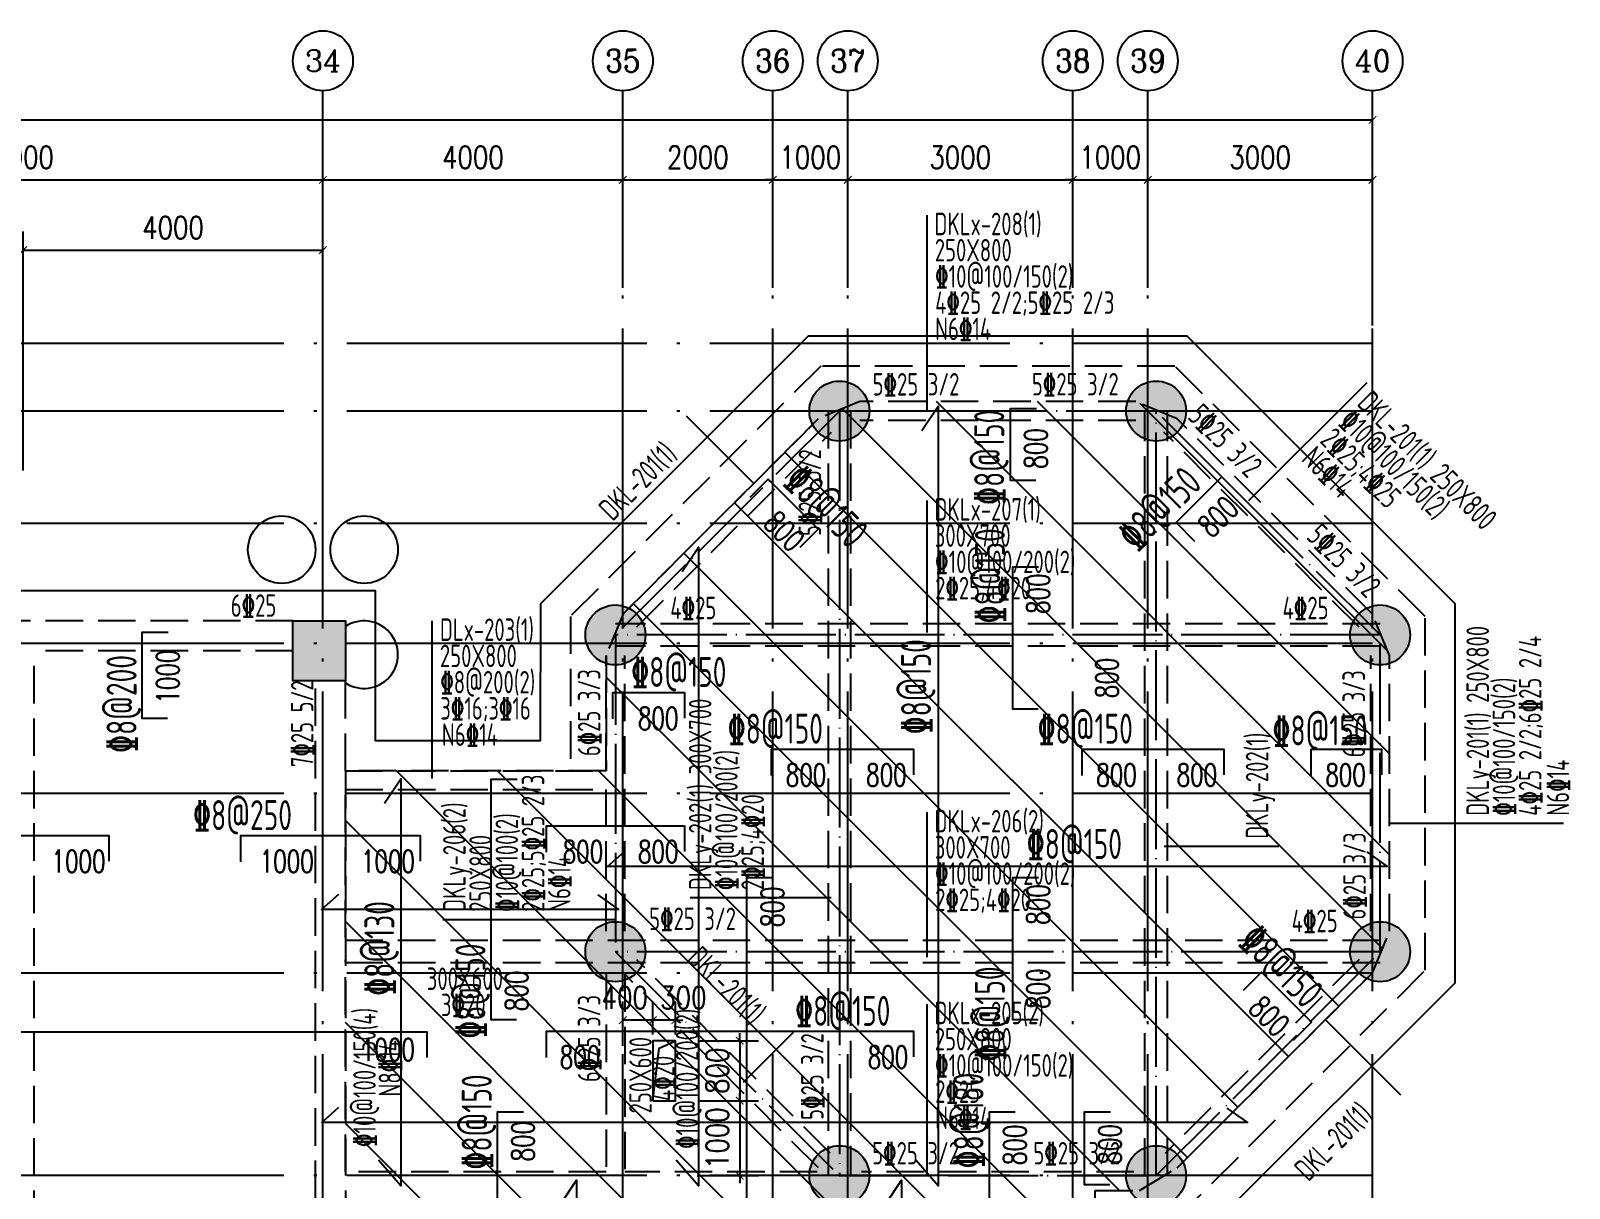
# Model space of a CAD drawing. Header units: millimetres. Extents: x 2998490 to 15040601, y 444546 to 7822218.
# Drawn here: x 14916075 to 14936595, y 7678258 to 7693699 of the extents above; entities that cross this region are included whole.
import ezdxf
from ezdxf.enums import TextEntityAlignment as Align

# ---------------------------------------------------------------- set-up
doc = ezdxf.new("R2010")
doc.units = ezdxf.units.MM
doc.header["$LTSCALE"] = 2000
doc.linetypes.add('DASH', pattern=[0.35, 0.25, -0.1])
doc.linetypes.add('DOTE', pattern=[2.42, 2, -0.2, 0.02, -0.2])
for name, color, linetype in [('3-AXIS', 3, 'Continuous'), ('3-AXIS_TEXT', 7, 'Continuous'), ('3-ban', 84, 'Continuous'), ('3-ban-hatch', 9, 'Continuous'), ('3-ban-rein', 1, 'Continuous'), ('3-ban-TEXT', 7, 'Continuous'), ('3-column-DOWN', 232, 'Continuous'), ('3-COLUMN-UP', 2, 'Continuous'), ('3-dcl', 3, 'Continuous'), ('3-HATCH', 8, 'Continuous'), ('3-liang-rein-X', 54, 'Continuous'), ('3-liang-rein-Y', 130, 'Continuous'), ('3-liang-R截面-X', 50, 'Continuous'), ('3-liang-R截面-Y', 70, 'Continuous'), ('3-liang-s-1', 44, 'Continuous'), ('3-liang-xu', 120, 'DASH'), ('3-装饰线脚', 7, 'Continuous'), ('AXIS', 3, 'Continuous'), ('AXIS_TEXT', 7, 'Continuous'), ('DOTE', 9, 'DOTE')]:
    doc.layers.add(name, color=color, linetype=linetype)
doc.layers.add('3-零部件', color=73, linetype='Continuous', lineweight=5)
doc.styles.add('_TCH_AXIS', font='COMPLEX', dxfattribs={"bigfont": 'GBCBIG'})
doc.styles.add('COMPLEX', font='COMPLEX')
doc.styles.add('DIM_FONT', font='SIMPLEX', dxfattribs={"width": 0.8, "bigfont": 'HZTXT'})
doc.styles.add('TJ1', font='tj-romans1.shx', dxfattribs={"width": 0.8, "bigfont": 'tj-hztxt1.shx'})
doc.styles.add('TSSD_Rein', font='Tssdeng.shx', dxfattribs={"width": 0.7, "bigfont": 'hztxt.shx'})
doc.dimstyles.new('DIMN100', dxfattribs={"dimtxt": 300, "dimasz": 100, "dimexe": 250, "dimexo": 300, "dimgap": 150, "dimtad": 1, "dimdec": 0, "dimzin": 0, "dimdsep": 46, "dimtxsty": 'DIM_FONT', "dimblk": 'ARCHTICK', "dimcen": 0.09, "dimclrt": 7, "dimazin": 2, "dimtfac": 1, "dimtdec": 0, "dimtix": 1, "dimtmove": 2, "dimatfit": 3, "dimldrblk": 'ARCHTICK', "dimfxl": 0, "dimtolj": 1, "dimtzin": 0, "dimarcsym": 0})

# ---------------------------------------------------------------- blocks, each defined once
blk = doc.blocks.new('_ArchTick')
at = {"color": 0, "linetype": 'ByBlock', "const_width": 0.15}
blk.add_lwpolyline([(-0.5, -0.5), (0.5, 0.5)], dxfattribs=at)
blk = doc.blocks.new('*D602')
at = {"layer": 'AXIS', "color": 0, "lineweight": -2}
for p, q in [((14911972, 7690569), (14911972, 7691960)), ((14919972, 7690569), (14919972, 7691960)), ((14911972, 7691710), (14919972, 7691710))]:
    blk.add_line(p, q, dxfattribs=at)
at = {"layer": 'Defpoints', "color": 0}
for p in [(14919972, 7691710), (14911972, 7690269), (14919972, 7690269)]:
    blk.add_point(p, dxfattribs=at)
at = {"layer": 'AXIS', "color": 0, "lineweight": -2, "xscale": 100, "yscale": 100, "zscale": 100, "rotation": 180}
blk.add_blockref('_ArchTick', (14911972, 7691710), dxfattribs=at)
at = {"layer": 'AXIS', "color": 0, "lineweight": -2, "xscale": 100, "yscale": 100, "zscale": 100}
blk.add_blockref('_ArchTick', (14919972, 7691710), dxfattribs=at)
at = {"layer": 'AXIS', "color": 7, "insert": (14915972, 7692010), "char_height": 300, "attachment_point": 5, "style": 'DIM_FONT'}
blk.add_mtext('\\A1;8000', dxfattribs=at)
blk = doc.blocks.new('*D603')
at = {"layer": 'AXIS', "color": 0, "lineweight": -2}
for p, q in [((14919972, 7690569), (14919972, 7691960)), ((14923972, 7690569), (14923972, 7691960)), ((14919972, 7691710), (14923972, 7691710))]:
    blk.add_line(p, q, dxfattribs=at)
at = {"layer": 'Defpoints', "color": 0}
for p in [(14923972, 7691710), (14919972, 7690269), (14923972, 7690269)]:
    blk.add_point(p, dxfattribs=at)
at = {"layer": 'AXIS', "color": 0, "lineweight": -2, "xscale": 100, "yscale": 100, "zscale": 100, "rotation": 180}
blk.add_blockref('_ArchTick', (14919972, 7691710), dxfattribs=at)
at = {"layer": 'AXIS', "color": 0, "lineweight": -2, "xscale": 100, "yscale": 100, "zscale": 100}
blk.add_blockref('_ArchTick', (14923972, 7691710), dxfattribs=at)
at = {"layer": 'AXIS', "color": 7, "insert": (14921972, 7692010), "char_height": 300, "attachment_point": 5, "style": 'DIM_FONT'}
blk.add_mtext('\\A1;4000', dxfattribs=at)
blk = doc.blocks.new('*D604')
at = {"layer": 'AXIS', "color": 0, "lineweight": -2}
for p, q in [((14923972, 7690569), (14923972, 7691960)), ((14925972, 7690569), (14925972, 7691960)), ((14923972, 7691710), (14925972, 7691710))]:
    blk.add_line(p, q, dxfattribs=at)
at = {"layer": 'Defpoints', "color": 0}
for p in [(14925972, 7691710), (14923972, 7690269), (14925972, 7690269)]:
    blk.add_point(p, dxfattribs=at)
at = {"layer": 'AXIS', "color": 0, "lineweight": -2, "xscale": 100, "yscale": 100, "zscale": 100, "rotation": 180}
blk.add_blockref('_ArchTick', (14923972, 7691710), dxfattribs=at)
at = {"layer": 'AXIS', "color": 0, "lineweight": -2, "xscale": 100, "yscale": 100, "zscale": 100}
blk.add_blockref('_ArchTick', (14925972, 7691710), dxfattribs=at)
at = {"layer": 'AXIS', "color": 7, "insert": (14924972, 7692010), "char_height": 300, "attachment_point": 5, "style": 'DIM_FONT'}
blk.add_mtext('\\A1;2000', dxfattribs=at)
blk = doc.blocks.new('*D605')
at = {"layer": 'AXIS', "color": 0, "lineweight": -2}
for p, q in [((14925972, 7690569), (14925972, 7691960)), ((14926972, 7690569), (14926972, 7691960)), ((14925972, 7691710), (14925872, 7691710)), ((14925972, 7691710), (14926972, 7691710)), ((14926972, 7691710), (14927072, 7691710))]:
    blk.add_line(p, q, dxfattribs=at)
at = {"layer": 'Defpoints', "color": 0}
for p in [(14926972, 7691710), (14925972, 7690269), (14926972, 7690269)]:
    blk.add_point(p, dxfattribs=at)
at = {"layer": 'AXIS', "color": 0, "lineweight": -2, "xscale": 100, "yscale": 100, "zscale": 100}
blk.add_blockref('_ArchTick', (14925972, 7691710), dxfattribs=at)
at = {"layer": 'AXIS', "color": 0, "lineweight": -2, "xscale": 100, "yscale": 100, "zscale": 100, "rotation": 180}
blk.add_blockref('_ArchTick', (14926972, 7691710), dxfattribs=at)
at = {"layer": 'AXIS', "color": 7, "insert": (14926472, 7692010), "char_height": 300, "attachment_point": 5, "style": 'DIM_FONT'}
blk.add_mtext('\\A1;1000', dxfattribs=at)
blk = doc.blocks.new('*D606')
at = {"layer": 'AXIS', "color": 0, "lineweight": -2}
for p, q in [((14926972, 7690569), (14926972, 7691960)), ((14929972, 7690569), (14929972, 7691960)), ((14926972, 7691710), (14929972, 7691710))]:
    blk.add_line(p, q, dxfattribs=at)
at = {"layer": 'Defpoints', "color": 0}
for p in [(14929972, 7691710), (14926972, 7690269), (14929972, 7690269)]:
    blk.add_point(p, dxfattribs=at)
at = {"layer": 'AXIS', "color": 0, "lineweight": -2, "xscale": 100, "yscale": 100, "zscale": 100, "rotation": 180}
blk.add_blockref('_ArchTick', (14926972, 7691710), dxfattribs=at)
at = {"layer": 'AXIS', "color": 0, "lineweight": -2, "xscale": 100, "yscale": 100, "zscale": 100}
blk.add_blockref('_ArchTick', (14929972, 7691710), dxfattribs=at)
at = {"layer": 'AXIS', "color": 7, "insert": (14928472, 7692010), "char_height": 300, "attachment_point": 5, "style": 'DIM_FONT'}
blk.add_mtext('\\A1;3000', dxfattribs=at)
blk = doc.blocks.new('*D607')
at = {"layer": 'AXIS', "color": 0, "lineweight": -2}
for p, q in [((14929972, 7690569), (14929972, 7691960)), ((14930973, 7690569), (14930973, 7691960)), ((14929972, 7691710), (14929872, 7691710)), ((14929972, 7691710), (14930973, 7691710)), ((14930973, 7691710), (14931073, 7691710))]:
    blk.add_line(p, q, dxfattribs=at)
at = {"layer": 'Defpoints', "color": 0}
for p in [(14930973, 7691710), (14929972, 7690269), (14930973, 7690269)]:
    blk.add_point(p, dxfattribs=at)
at = {"layer": 'AXIS', "color": 0, "lineweight": -2, "xscale": 100, "yscale": 100, "zscale": 100}
blk.add_blockref('_ArchTick', (14929972, 7691710), dxfattribs=at)
at = {"layer": 'AXIS', "color": 0, "lineweight": -2, "xscale": 100, "yscale": 100, "zscale": 100, "rotation": 180}
blk.add_blockref('_ArchTick', (14930973, 7691710), dxfattribs=at)
at = {"layer": 'AXIS', "color": 7, "insert": (14930472, 7692010), "char_height": 300, "attachment_point": 5, "style": 'DIM_FONT'}
blk.add_mtext('\\A1;1000', dxfattribs=at)
blk = doc.blocks.new('*D608')
at = {"layer": 'AXIS', "color": 0, "lineweight": -2}
for p, q in [((14930973, 7690569), (14930973, 7691960)), ((14933972, 7690569), (14933972, 7691960)), ((14930973, 7691710), (14933972, 7691710))]:
    blk.add_line(p, q, dxfattribs=at)
at = {"layer": 'Defpoints', "color": 0}
for p in [(14933972, 7691710), (14930973, 7690269), (14933972, 7690269)]:
    blk.add_point(p, dxfattribs=at)
at = {"layer": 'AXIS', "color": 0, "lineweight": -2, "xscale": 100, "yscale": 100, "zscale": 100, "rotation": 180}
blk.add_blockref('_ArchTick', (14930973, 7691710), dxfattribs=at)
at = {"layer": 'AXIS', "color": 0, "lineweight": -2, "xscale": 100, "yscale": 100, "zscale": 100}
blk.add_blockref('_ArchTick', (14933972, 7691710), dxfattribs=at)
at = {"layer": 'AXIS', "color": 7, "insert": (14932472, 7692010), "char_height": 300, "attachment_point": 5, "style": 'DIM_FONT'}
blk.add_mtext('\\A1;3000', dxfattribs=at)
blk = doc.blocks.new('*D609')
at = {"layer": 'AXIS', "color": 0, "lineweight": -2}
for p, q in [((14857722, 7689769), (14857722, 7692760)), ((14933972, 7689769), (14933972, 7692760)), ((14857722, 7692510), (14933972, 7692510))]:
    blk.add_line(p, q, dxfattribs=at)
at = {"layer": 'Defpoints', "color": 0}
for p in [(14933972, 7692510), (14857722, 7689469), (14933972, 7689469)]:
    blk.add_point(p, dxfattribs=at)
at = {"layer": 'AXIS', "color": 0, "lineweight": -2, "xscale": 100, "yscale": 100, "zscale": 100, "rotation": 180}
blk.add_blockref('_ArchTick', (14857722, 7692510), dxfattribs=at)
at = {"layer": 'AXIS', "color": 0, "lineweight": -2, "xscale": 100, "yscale": 100, "zscale": 100}
blk.add_blockref('_ArchTick', (14933972, 7692510), dxfattribs=at)
at = {"layer": 'AXIS', "color": 7, "insert": (14895847, 7692810), "char_height": 300, "attachment_point": 5, "style": 'DIM_FONT'}
blk.add_mtext('\\A1;76250', dxfattribs=at)
blk = doc.blocks.new('_AXISO')
blk.add_circle((0, 0), 0.5)
at = {"layer": '3-AXIS_TEXT', "style": 'COMPLEX', "width": 1.041667}
blk.add_attdef('A', text='', height=0.56, dxfattribs=at).set_placement((-0.25, -0.28), (0.25, -0.28), align=Align.FIT)
blk = doc.blocks.new('*D1037')
at = {"layer": '3-ban', "color": 0, "lineweight": -2}
for p, q in [((14924372, 7680310), (14924372, 7680750)), ((14924672, 7680310), (14924672, 7680750)), ((14924372, 7680500), (14924272, 7680500)), ((14924672, 7680500), (14924372, 7680500)), ((14924672, 7680500), (14924772, 7680500))]:
    blk.add_line(p, q, dxfattribs=at)
at = {"layer": 'Defpoints', "color": 0}
for p in [(14924372, 7680500), (14924372, 7680010), (14924672, 7680010)]:
    blk.add_point(p, dxfattribs=at)
at = {"layer": '3-ban', "color": 0, "lineweight": -2, "xscale": 100, "yscale": 100, "zscale": 100}
blk.add_blockref('_ArchTick', (14924372, 7680500), dxfattribs=at)
at = {"layer": '3-ban', "color": 0, "lineweight": -2, "xscale": 100, "yscale": 100, "zscale": 100, "rotation": 180}
blk.add_blockref('_ArchTick', (14924672, 7680500), dxfattribs=at)
at = {"layer": '3-ban', "color": 7, "insert": (14924779, 7680800), "char_height": 300, "attachment_point": 5, "style": 'DIM_FONT'}
blk.add_mtext('\\A1;300', dxfattribs=at)
blk = doc.blocks.new('*D1038')
at = {"layer": '3-ban', "color": 0, "lineweight": -2}
for p, q in [((14923972, 7680159), (14923972, 7680750)), ((14924372, 7680310), (14924372, 7680750)), ((14924372, 7680500), (14923972, 7680500))]:
    blk.add_line(p, q, dxfattribs=at)
at = {"layer": 'Defpoints', "color": 0}
for p in [(14923972, 7680500), (14924372, 7680010), (14923972, 7679859)]:
    blk.add_point(p, dxfattribs=at)
at = {"layer": '3-ban', "color": 0, "lineweight": -2, "xscale": 100, "yscale": 100, "zscale": 100, "rotation": 180}
blk.add_blockref('_ArchTick', (14923972, 7680500), dxfattribs=at)
at = {"layer": '3-ban', "color": 0, "lineweight": -2, "xscale": 100, "yscale": 100, "zscale": 100}
blk.add_blockref('_ArchTick', (14924372, 7680500), dxfattribs=at)
at = {"layer": '3-ban', "color": 7, "insert": (14923997, 7680800), "char_height": 300, "attachment_point": 5, "style": 'DIM_FONT'}
blk.add_mtext('\\A1;400', dxfattribs=at)
blk = doc.blocks.new('*D1039')
at = {"layer": '3-ban', "color": 0, "lineweight": -2}
for p, q in [((14924972, 7680226), (14925781, 7680226)), ((14925531, 7680226), (14925531, 7680326)), ((14925531, 7680226), (14925531, 7679426)), ((14924972, 7679426), (14925781, 7679426)), ((14925531, 7679426), (14925531, 7679326))]:
    blk.add_line(p, q, dxfattribs=at)
at = {"layer": 'Defpoints', "color": 0}
for p in [(14924672, 7680226), (14924672, 7679426), (14925531, 7679426)]:
    blk.add_point(p, dxfattribs=at)
at = {"layer": '3-ban', "color": 0, "lineweight": -2, "xscale": 100, "yscale": 100, "zscale": 100}
for p, rotation in [((14925531, 7680226), 270), ((14925531, 7679426), 90)]:
    blk.add_blockref('_ArchTick', p, dxfattribs=dict(at, rotation=rotation))
at = {"layer": '3-ban', "color": 7, "insert": (14925231, 7679826), "char_height": 300, "attachment_point": 5, "rotation": 90, "style": 'DIM_FONT'}
blk.add_mtext('\\A1;800', dxfattribs=at)
blk = doc.blocks.new('*D1040')
at = {"layer": '3-ban', "color": 0, "lineweight": -2}
for p, q in [((14925531, 7679426), (14925531, 7679526)), ((14924972, 7679426), (14925781, 7679426)), ((14925531, 7679426), (14925531, 7678426)), ((14924962, 7678426), (14925781, 7678426)), ((14925531, 7678426), (14925531, 7678326))]:
    blk.add_line(p, q, dxfattribs=at)
at = {"layer": 'Defpoints', "color": 0}
for p in [(14924672, 7679426), (14924662, 7678426), (14925531, 7678426)]:
    blk.add_point(p, dxfattribs=at)
at = {"layer": '3-ban', "color": 0, "lineweight": -2, "xscale": 100, "yscale": 100, "zscale": 100}
for p, rotation in [((14925531, 7679426), 270), ((14925531, 7678426), 90)]:
    blk.add_blockref('_ArchTick', p, dxfattribs=dict(at, rotation=rotation))
at = {"layer": '3-ban', "color": 7, "insert": (14925231, 7678926), "char_height": 300, "attachment_point": 5, "rotation": 90, "style": 'DIM_FONT'}
blk.add_mtext('\\A1;1000', dxfattribs=at)
blk = doc.blocks.new('*D1088')
at = {"layer": '3-liang-rein-X', "color": 0, "lineweight": -2}
for p, q in [((14929972, 7677797), (14929972, 7676703)), ((14930973, 7677797), (14930973, 7676703)), ((14930973, 7677203), (14929972, 7677203))]:
    blk.add_line(p, q, dxfattribs=at)
at = {"layer": 'Defpoints', "color": 0}
for p in [(14929972, 7678397), (14930973, 7678397), (14929972, 7677203)]:
    blk.add_point(p, dxfattribs=at)
at = {"layer": '3-liang-rein-X', "color": 0, "lineweight": -2, "xscale": 200, "yscale": 200, "zscale": 200, "rotation": 180}
blk.add_blockref('_ArchTick', (14929972, 7677203), dxfattribs=at)
at = {"layer": '3-liang-rein-X', "color": 0, "lineweight": -2, "xscale": 200, "yscale": 200, "zscale": 200}
blk.add_blockref('_ArchTick', (14930973, 7677203), dxfattribs=at)
blk = doc.blocks.new('*D1509')
at = {"layer": '3-零部件', "color": 0, "lineweight": -2}
for p, q in [((14915972, 7687831), (14915972, 7691022)), ((14919972, 7689302), (14919972, 7691022)), ((14915972, 7690772), (14919972, 7690772))]:
    blk.add_line(p, q, dxfattribs=at)
at = {"layer": 'Defpoints', "color": 0}
for p in [(14919972, 7690772), (14919972, 7689002), (14915972, 7687531)]:
    blk.add_point(p, dxfattribs=at)
at = {"layer": '3-零部件', "color": 0, "lineweight": -2, "xscale": 100, "yscale": 100, "zscale": 100, "rotation": 180}
blk.add_blockref('_ArchTick', (14915972, 7690772), dxfattribs=at)
at = {"layer": '3-零部件', "color": 0, "lineweight": -2, "xscale": 100, "yscale": 100, "zscale": 100}
blk.add_blockref('_ArchTick', (14919972, 7690772), dxfattribs=at)
at = {"layer": '3-零部件', "color": 7, "insert": (14917972, 7691072), "char_height": 300, "attachment_point": 5, "style": 'DIM_FONT'}
blk.add_mtext('\\A1;4000', dxfattribs=at)

msp = doc.modelspace()

# ---------------------------------------------------------------- hatches: boundary and pattern name
at = {"layer": '3-ban-hatch'}
h = msp.add_hatch(dxfattribs=at)
h.set_pattern_fill('ANSI31', color=8, scale=300, style=0)
h.set_pattern_definition([(135, (29313031.1, 0.0005), (673.51921, 673.51921), [])])
h.paths.add_polyline_path([(14930272.2, 7671826), (14930272.2, 7678226), (14930861.1, 7678226), (14931365.9, 7678530.6), (14933969.3, 7681133.3), (14934198.4, 7681687.4), (14934198.4, 7685366.3), (14933968.1, 7685919.9), (14931366.1, 7688522), (14930812, 7688751), (14927132.6, 7688751), (14926578.6, 7688521.8), (14923976.9, 7685920.1), (14923747.2, 7685366.3), (14923747.2, 7683826), (14920272.2, 7683826), (14920272.2, 7678226), (14920272.2, 7675526), (14920272.2, 7675226), (14857422.2, 7675226), (14857422.2, 7671826)])
at = {"layer": '3-HATCH'}
h = msp.add_hatch(color=256, dxfattribs=at)
edge = h.paths.add_edge_path()
edge.add_arc((14926859.5, 7688626), 400, 0, 360)
h = msp.add_hatch(color=256, dxfattribs=at)
edge = h.paths.add_edge_path()
edge.add_arc((14931084.5, 7688626), 400, 0, 360)
h = msp.add_hatch(color=256, dxfattribs=at)
edge = h.paths.add_edge_path()
edge.add_arc((14923872, 7685638.5), 400, 0, 360)
h = msp.add_hatch(color=256, dxfattribs=at)
edge = h.paths.add_edge_path()
edge.add_arc((14934072, 7685638.5), 400, 0, 360)
msp.add_hatch(color=256, dxfattribs=at).paths.add_polyline_path([(14920272.2, 7685026), (14919572.2, 7685026), (14919572.2, 7685826), (14920272.2, 7685826)])
h = msp.add_hatch(color=256, dxfattribs=at)
edge = h.paths.add_edge_path()
edge.add_arc((14923872, 7681413.5), 400, 0, 360)
h = msp.add_hatch(color=256, dxfattribs=at)
edge = h.paths.add_edge_path()
edge.add_arc((14934072, 7681413.5), 400, 0, 360)
h = msp.add_hatch(color=256, dxfattribs=at)
edge = h.paths.add_edge_path()
edge.add_arc((14926859.5, 7678426), 400, 0, 360)
h = msp.add_hatch(color=256, dxfattribs=at)
edge = h.paths.add_edge_path()
edge.add_arc((14931084.5, 7678426), 400, 0, 360)

# ---------------------------------------------------------------- linework, layer by layer
at = {"layer": '3-AXIS', "color": 15, "linetype": 'DOTE'}
for p, q in [((14919972.2, 7661526), (14919972.2, 7690180.9)), ((14923972.2, 7661526), (14923972.2, 7690180.9)), ((14925972.2, 7661526), (14925972.2, 7690180.9)), ((14926971.8, 7661526), (14926971.8, 7690181)), ((14929972.2, 7661526), (14929972.2, 7690180.9)), ((14930972.7, 7661526), (14930972.7, 7690181)), ((14933972.2, 7661526), (14933972.2, 7690180.9)), ((14933972.2, 7689526), (14854749, 7689526)), ((14933972.2, 7688626), (14854749, 7688626)), ((14933972.2, 7687126), (14854749, 7687126)), ((14933972.2, 7685526), (14854749, 7685526)), ((14933972.2, 7683526), (14854749, 7683526)), ((14933972.2, 7681126), (14854749, 7681126)), ((14933972.2, 7678426), (14854749, 7678426))]:
    msp.add_line(p, q, dxfattribs=at)
at = {"layer": '3-ban-rein'}
for points in [[(14927958.8, 7688364.7), (14928176.8, 7688690.2), (14928176.8, 7678290.3), (14927879.3, 7678632.4)], [(14929479.3, 7687701), (14929141.3, 7687701), (14929141.3, 7688658.7), (14929487.3, 7688658.7)], [(14932198.9, 7687507.8), (14931959.9, 7687746.8), (14931349.9, 7687136.8), (14931594.6, 7686892.1)], [(14926338.8, 7686811.2), (14926577.8, 7687050.2), (14925910.4, 7687717.6), (14925665.8, 7687472.9)], [(14924761.7, 7686483.9), (14924979.7, 7686809.5), (14924979.7, 7678290.3), (14924682.1, 7678632.4)], [(14929509.4, 7684649.1), (14929171.4, 7684649.1), (14929171.4, 7686549.1), (14929517.4, 7686549.1)], [(14917900.7, 7684526), (14917562.8, 7684526), (14917562.8, 7685676), (14917908.8, 7685676)], [(14924797.3, 7684527.1), (14924797.3, 7684865), (14923834.3, 7684865), (14923834.3, 7684519)], [(14927852, 7683773.7), (14927852, 7684111.6), (14925952, 7684111.6), (14925952, 7683765.6)], [(14931992.6, 7683773.7), (14931992.6, 7684111.6), (14930092.6, 7684111.6), (14930092.6, 7683765.6)], [(14934096, 7683773.7), (14934096, 7684111.6), (14933147.3, 7684111.6), (14933147.3, 7683765.6)], [(14920794.1, 7683392.9), (14921012.1, 7683718.5), (14921012.1, 7678290.3), (14920714.6, 7678632.4)], [(14922554.3, 7680503), (14922216.4, 7680503), (14922216.4, 7683713.7), (14922562.4, 7683713.7)], [(14924797.3, 7682750.2), (14924797.3, 7683088.1), (14922947.2, 7683088.1), (14922947.2, 7682742.1)], [(14917122.3, 7682620.3), (14917122.3, 7682958.3), (14914822.3, 7682958.3), (14914822.3, 7682612.2)], [(14921272.3, 7682620.3), (14921272.3, 7682958.3), (14918872.3, 7682958.3), (14918872.3, 7682612.2)], [(14933892.9, 7682744.5), (14934166.5, 7682551.1), (14923768.2, 7682551.1), (14923997.6, 7682754.2)], [(14925965.6, 7677426), (14925627.7, 7677426), (14925627.7, 7682403), (14925973.7, 7682403)], [(14929509.4, 7680503), (14929171.4, 7680503), (14929171.4, 7682403), (14929517.4, 7682403)], [(14923639.7, 7682170.4), (14923913.3, 7681977), (14919952.7, 7681977), (14920182, 7682180.1)], [(14932917.7, 7680232.4), (14933156.6, 7680471.4), (14932489.3, 7681138.7), (14932244.6, 7680894.1)], [(14921361.6, 7680002), (14921361.6, 7680339.9), (14857525, 7680339.9), (14857525, 7679993.9)], [(14927852, 7680009.6), (14927852, 7680347.5), (14922947.3, 7680347.5), (14922947.3, 7680001.5)], [(14932029.4, 7679328.4), (14932303, 7679134.9), (14919956.5, 7679134.9), (14920185.8, 7679338)], [(14922637.8, 7677426), (14922299.8, 7677426), (14922299.8, 7679276), (14922645.8, 7679276)], [(14929198.3, 7677426), (14928860.4, 7677426), (14928860.4, 7679276), (14929206.4, 7679276)], [(14930466.4, 7678302.9), (14930128.5, 7678302.9), (14930128.5, 7679276), (14930474.5, 7679276)], [(14923134.2, 7678038.5), (14923352.2, 7678364.1), (14923352.2, 7671560.1), (14923054.7, 7671902.3)], [(14927471.8, 7678038.5), (14927689.8, 7678364.1), (14927689.8, 7671560.1), (14927392.3, 7671902.3)]]:
    msp.add_lwpolyline(points, dxfattribs=at)
at = {"layer": '3-column-DOWN'}
msp.add_lwpolyline([(14920272.2, 7685026), (14919572.2, 7685026), (14919572.2, 7685826), (14920272.2, 7685826)], close=True, dxfattribs=at)
at = {"layer": '3-COLUMN-UP'}
msp.add_lwpolyline([(14920272.2, 7685026), (14919572.2, 7685026), (14919572.2, 7685826), (14920272.2, 7685826)], close=True, dxfattribs=at)
for centre in [(14926859.5, 7688626), (14931084.5, 7688626), (14923872, 7685638.5), (14934072, 7685638.5), (14923872, 7681413.5), (14934072, 7681413.5), (14926859.5, 7678426), (14931084.5, 7678426)]:
    msp.add_circle(centre, 400, dxfattribs=at)
at = {"layer": '3-dcl', "linetype": 'DASH'}
msp.add_lwpolyline([(14930272.2, 7671826), (14930272.2, 7678226), (14930861.1, 7678226), (14931365.9, 7678530.6), (14933969.3, 7681133.3), (14934198.4, 7681687.4), (14934198.4, 7685366.3), (14933968.1, 7685919.9), (14931366.1, 7688522), (14930812, 7688751), (14927132.6, 7688751), (14926578.6, 7688521.8), (14923976.9, 7685920.1), (14923747.2, 7685366.3), (14923747.2, 7683826), (14920272.2, 7683826), (14920272.2, 7678226), (14920272.2, 7678226), (14920272.2, 7675526), (14920272.2, 7675526), (14920272.2, 7675226), (14857422.2, 7675226), (14857422.2, 7671826), (14930272.2, 7671826)], dxfattribs=at)
at = {"layer": '3-liang-R截面-X'}
for p, q in [((14928024.5, 7691239.5), (14928024.5, 7688626)), ((14928024.5, 7687431.5), (14928024.5, 7685671.6)), ((14921424.3, 7685827.1), (14921424.3, 7683724.3)), ((14928024.5, 7683272.9), (14928024.5, 7681340.6)), ((14928024.5, 7680714.5), (14928024.5, 7678426))]:
    msp.add_line(p, q, dxfattribs=at)
at = {"layer": '3-liang-R截面-Y'}
for p, q in [((14933895.1, 7689002.8), (14932318.3, 7687426)), ((14924818.3, 7688560.6), (14925717.9, 7687661)), ((14936518.4, 7683123), (14934197.2, 7683123)), ((14932722.5, 7682816), (14931192.6, 7682816)), ((14926751.9, 7682131), (14924871.9, 7682131)), ((14923872, 7681840.6), (14921571.3, 7681840.6)), ((14926242, 7680334.2), (14925577.2, 7679669.4)), ((14933342, 7680506.6), (14934346.1, 7679502.5))]:
    msp.add_line(p, q, dxfattribs=at)
at = {"layer": '3-liang-s-1'}
for points in [[(14930672.2, 7662826), (14930672.2, 7671226), (14931872.2, 7671226), (14931872.2, 7677799.5), (14935072, 7680999.3), (14935072, 7686052.7), (14931498.7, 7689626), (14926445.3, 7689626), (14922872, 7686052.7), (14922871, 7684226), (14920672.2, 7684226), (14920672.2, 7686226), (14857022.2, 7686226), (14857022.2, 7684376), (14857422.2, 7684376)], [(14924372.2, 7679426), (14924455.5, 7680128.4), (14924672.2, 7680226)]]:
    msp.add_lwpolyline(points, dxfattribs=at)
at = {"layer": '3-liang-s-1', "linetype": 'DASH'}
msp.add_lwpolyline([(14930272.2, 7677826), (14931333, 7677826), (14934672, 7681165), (14934672, 7685887), (14931333, 7689226), (14926611, 7689226), (14923272, 7685887), (14923272, 7683826)], dxfattribs=at)
at = {"layer": '3-liang-s-1'}
msp.add_lwpolyline([(14924372.2, 7679426), (14924672.2, 7679426), (14924672.2, 7680226), (14924372.2, 7680226)], close=True, dxfattribs=at)
at = {"layer": '3-liang-xu'}
for p, q in [((14930812, 7688751), (14927132.6, 7688751)), ((14926709.5, 7688626), (14926710.3, 7678426.6)), ((14927009.5, 7688626), (14927010.3, 7678426.7)), ((14930934.5, 7678426), (14930934.5, 7688626)), ((14931234.5, 7678426), (14931234.5, 7688626)), ((14923976.9, 7685920.1), (14926578.6, 7688521.8)), ((14924159.4, 7685749.1), (14926755.2, 7688344.9)), ((14930811.9, 7688501), (14927132.6, 7688501)), ((14933791.9, 7685742.6), (14931189.6, 7688344.9)), ((14933968.1, 7685919.9), (14931366.1, 7688522)), ((14919572.2, 7685826), (14912322.2, 7685826)), ((14934072, 7685788.5), (14923872, 7685788.5)), ((14934072, 7685488.5), (14923872, 7685488.5)), ((14919572.2, 7685426), (14916122.2, 7685426)), ((14916122.2, 7675626), (14916122.2, 7685426)), ((14923747.2, 7683826), (14923747.2, 7685366.3)), ((14923997.2, 7681687.4), (14923997.2, 7685366.3)), ((14933948.4, 7681687.4), (14933948.4, 7685366.3)), ((14934198.4, 7681687.4), (14934198.4, 7685366.3)), ((14919872.2, 7676026), (14919872.2, 7685026)), ((14920272.2, 7683826), (14920272.2, 7685026)), ((14920272.2, 7683826), (14923747.2, 7683826)), ((14920272.2, 7683576), (14923747.2, 7683576)), ((14920272.2, 7681603), (14920272.2, 7683576)), ((14923747.2, 7681687.4), (14923747.2, 7683576)), ((14934072, 7681563.5), (14920286.8, 7681563.5)), ((14920272.2, 7678476), (14920272.2, 7681303)), ((14934072, 7681263.5), (14920286.8, 7681263.5)), ((14926739.1, 7678723.8), (14924159.9, 7681303)), ((14933792.3, 7681309.9), (14931205.4, 7678723.7)), ((14923747.2, 7681142), (14923747.2, 7678476)), ((14926580.1, 7678529.3), (14923997.2, 7681112.1)), ((14923997.2, 7681112.1), (14923997.2, 7678476)), ((14933969.3, 7681133.3), (14931365.9, 7678530.6)), ((14923747.2, 7678476), (14920272.2, 7678476)), ((14926563.8, 7678476), (14923997.2, 7678476)), ((14930788.9, 7678476), (14927155.4, 7678476))]:
    msp.add_line(p, q, dxfattribs=at)
at = {"layer": '3-装饰线脚'}
for centre in [(14919422.2, 7686776), (14919422.2, 7686776), (14920522.2, 7686776), (14920522.2, 7686776)]:
    msp.add_circle(centre, 450, dxfattribs=at)
msp.add_arc((14920522.2, 7685376), 450, 236.25101, 123.74899, dxfattribs=at)
at = {"layer": 'AXIS'}
for p, q in [((14919972.2, 7690269.2), (14919972.2, 7692898.7)), ((14923972.2, 7690269.2), (14923972.2, 7692898.7)), ((14925972.2, 7690269.2), (14925972.2, 7692898.7)), ((14926971.8, 7690269.2), (14926971.8, 7692898.7)), ((14929972.2, 7690269.2), (14929972.2, 7692898.7)), ((14930972.7, 7690269.2), (14930972.7, 7692898.7)), ((14933972.2, 7690269.2), (14933972.2, 7692898.7))]:
    msp.add_line(p, q, dxfattribs=at)
at = {"layer": 'DOTE', "ltscale": 0.3}
for p, q in [((14926859.5, 7688626), (14926860.3, 7678426.7)), ((14931084.5, 7678426), (14931084.5, 7688626)), ((14934072, 7685638.5), (14923872, 7685638.5)), ((14934072, 7681413.5), (14923872, 7681413.5))]:
    msp.add_line(p, q, dxfattribs=at)
msp.add_lwpolyline([(14923872, 7685638.5), (14923872, 7681413.5), (14926859.5, 7678426), (14931084.5, 7678426), (14934072, 7681413.5), (14934072, 7685638.5), (14931084.5, 7688626), (14926859.5, 7688626)], close=True, dxfattribs=at)

# ---------------------------------------------------------------- block references
at = {"layer": 'AXIS'}
ref = msp.add_blockref('_AXISO', (14919972.2, 7693298.7), dxfattribs=dict(at, xscale=800, yscale=800, zscale=800))
ref.add_attrib('A', '34', dxfattribs={"layer": 'AXIS_TEXT', "height": 288.12, "style": '_TCH_AXIS'}).set_placement((14919732.1, 7693154.7), (14920212.3, 7693154.7), align=Align.FIT)
ref = msp.add_blockref('_AXISO', (14923972.2, 7693298.7), dxfattribs=dict(at, xscale=800, yscale=800, zscale=800))
ref.add_attrib('A', '35', dxfattribs={"layer": 'AXIS_TEXT', "height": 300.65, "style": '_TCH_AXIS'}).set_placement((14923736, 7693148.4), (14924208.4, 7693148.4), align=Align.FIT)
ref = msp.add_blockref('_AXISO', (14925972.2, 7693298.7), dxfattribs=dict(at, xscale=800, yscale=800, zscale=800))
ref.add_attrib('A', '36', dxfattribs={"layer": 'AXIS_TEXT', "height": 300.65, "style": '_TCH_AXIS'}).set_placement((14925736, 7693148.4), (14926208.4, 7693148.4), align=Align.FIT)
ref = msp.add_blockref('_AXISO', (14926971.8, 7693298.7), dxfattribs=dict(at, xscale=800, yscale=800, zscale=800))
ref.add_attrib('A', '37', dxfattribs={"layer": 'AXIS_TEXT', "height": 300.65, "style": '_TCH_AXIS'}).set_placement((14926735.6, 7693148.4), (14927208, 7693148.4), align=Align.FIT)
ref = msp.add_blockref('_AXISO', (14929972.2, 7693298.7), dxfattribs=dict(at, xscale=800, yscale=800, zscale=800))
ref.add_attrib('A', '38', dxfattribs={"layer": 'AXIS_TEXT', "height": 300.65, "style": '_TCH_AXIS'}).set_placement((14929736, 7693148.4), (14930208.4, 7693148.4), align=Align.FIT)
ref = msp.add_blockref('_AXISO', (14930972.7, 7693298.7), dxfattribs=dict(at, xscale=800, yscale=800, zscale=800))
ref.add_attrib('A', '39', dxfattribs={"layer": 'AXIS_TEXT', "height": 300.65, "style": '_TCH_AXIS'}).set_placement((14930736.4, 7693148.4), (14931208.9, 7693148.4), align=Align.FIT)
ref = msp.add_blockref('_AXISO', (14933972.2, 7693298.7), dxfattribs=dict(at, xscale=800, yscale=800, zscale=800))
ref.add_attrib('A', '40', dxfattribs={"layer": 'AXIS_TEXT', "height": 288.12, "style": '_TCH_AXIS'}).set_placement((14933732.1, 7693154.7), (14934212.3, 7693154.7), align=Align.FIT)

# ---------------------------------------------------------------- texts
at = {"layer": '3-ban', "style": 'TSSD_Rein', "width": 0.7}
for s, rotation, p in [('%%1328@150', 89.99419, (14929058.6, 7687373.5)), ('%%1328@150', 315, (14926094.6, 7687668)), ('%%1328@150', 45, (14930821.3, 7686734.2)), ('%%1328@150', 89.99419, (14929067, 7685792.2)), ('%%1328@150', 89.99419, (14928082.1, 7684312.9, -5065)), ('%%1328@200', 89.99419, (14917485.7, 7684064.8, -5065)), ('%%1328@150', 359.99419, (14924083.4, 7684945.2, -5065)), ('%%1328@150', 0.00581, (14925370.8, 7684188.6, -5065)), ('%%1328@150', 0.00581, (14929504.5, 7684188.6, -5065)), ('%%1328@150', 359.99419, (14932636.7, 7684165.2, -5065)), ('%%1328@250', 0.00581, (14918240.3, 7683035.2, -5065)), ('%%1328@150', 359.99419, (14929359.3, 7682650.8, -5065)), ('%%1328@130', 89.99419, (14920924.3, 7680825.1)), ('%%1328@150', 315, (14932165.5, 7681532.8)), ('%%1328@150', 89.99419, (14922139.3, 7680253.1, -5065)), ('%%1328@150', 89.99419, (14929067, 7679947.6)), ('%%1328@150', 0.00581, (14926270.1, 7680424.4, -5065)), ('%%1328@150', 89.99419, (14922222.8, 7678506.9, -5065)), ('%%1328@180', 89.99419, (14928783.3, 7678523.1, -5065))]:
    msp.add_text(s, height=400, rotation=rotation, dxfattribs=at).set_placement(p)
at = {"layer": '3-ban-TEXT', "style": 'TJ1', "width": 0.7}
for s, rotation, p in [('800', 90, (14929631.2, 7687856.5)), ('800', 45, (14931827.1, 7686921.1)), ('800', 315, (14925827.4, 7687107.8)), ('800', 90, (14929661.3, 7685918.9)), ('1000', 90, (14918052.7, 7684722.9)), ('800', 90, (14930578.7, 7684796)), ('800', 90, (14926117.6, 7681742.4)), ('800', 90, (14929661.3, 7681772.9)), ('800', 90, (14929661.3, 7680649.9)), ('800', 90, (14922706.3, 7680621)), ('800', 315, (14932296.6, 7680638.6)), ('800', 90, (14922789.7, 7678615.5)), ('800', 90, (14929350.3, 7678567)), ('800', 90, (14930618.3, 7678574))]:
    msp.add_text(s, height=300, rotation=rotation, dxfattribs=at).set_placement(p)
for s, p in [('800', (14924173.6, 7684375.2)), ('800', (14926145.9, 7683621.8)), ('800', (14927217.5, 7683621.8)), ('800', (14930286.6, 7683621.8)), ('800', (14931358.2, 7683621.8)), ('800', (14933341.3, 7683621.8)), ('800', (14923169.3, 7682598.3)), ('800', (14924173.6, 7682598.3)), ('1000', (14916351.9, 7682468.4)), ('1000', (14919128.9, 7682468.4)), ('1000', (14920479.2, 7682468.4)), ('1000', (14920479.2, 7679957.2)), ('800', (14923131, 7679857.6)), ('800', (14927238.3, 7679857.6))]:
    msp.add_text(s, height=300, dxfattribs=at).set_placement(p)
at = {"layer": '3-liang-rein-X', "style": 'TSSD_Rein', "width": 0.7}
for s, p in [('%%13210@100/150(2)', (14928137.4, 7690271.8)), ('4%%13225 2/2;5%%13225 2/3', (14928137.4, 7689921.8)), ('N6%%13214', (14928137.4, 7689571.8)), ('5%%13225 3/2', (14927303.2, 7688833)), ('5%%13225 3/2', (14929427.8, 7688833.4)), ('%%13210@100/200(2)', (14928137.4, 7686463.9)), ('2%%13225;4%%13220', (14928137.4, 7686113.9)), ('6%%13225', (14918742.2, 7685881)), ('4%%13225', (14924604.8, 7685849.1)), ('4%%13225', (14932771.3, 7685849.1)), ('%%1328@200(2)', (14921537.2, 7684859.4)), ('3%%13216;3%%13216', (14921537.2, 7684509.4)), ('N6%%13214', (14921558, 7684159.4)), ('%%13210@100/200(2)', (14928137.4, 7682305.2)), ('2%%13225;4%%13220', (14928137.4, 7681955.2)), ('5%%13225 3/2', (14924322.9, 7681703)), ('4%%13225', (14932892.3, 7681673.6)), ('3%%13220', (14921546.2, 7680553)), ('%%13210@100/150(2)', (14928137.4, 7679746.8)), ('2%%13225', (14928137.4, 7679396.8)), ('N6%%13214', (14928137.4, 7679046.8)), ('5%%13225 3/2', (14927297.7, 7678576)), ('5%%13225 3/2', (14929447.1, 7678576))]:
    msp.add_text(s, height=300, dxfattribs=at).set_placement(p)
at = {"layer": '3-liang-rein-Y', "style": 'TSSD_Rein', "width": 0.7}
for s, rotation, p in [('5%%13225 3/2', 315, (14931492.4, 7688534.8)), ('%%13210@100/150(2)', 315, (14933502.3, 7688462.7)), ('2%%13225;4%%13225', 315, (14933254.9, 7688215.2)), ('N6%%13214', 315, (14933007.4, 7687967.7)), ('5%%13225 3/2', 90, (14926616.6, 7686958.3)), ('5%%13225 3/2', 315, (14933076.4, 7686934)), ('4%%13225 2/2;6%%13225 2/4', 90, (14936223.6, 7683227.2)), ('6%%13225 3/3', 90, (14923671.8, 7684021.2)), ('6%%13225 3/3', 90, (14933870.9, 7684005.9)), ('%%13210@100/150(2)', 90, (14935873.6, 7683227.2)), ('7%%13225 5/2', 90, (14919845.5, 7683875.2)), ('%%13210@100/200(2)', 90, (14925502.9, 7682235.2)), ('N6%%13214', 90, (14936594.6, 7683227.2)), ('2%%13225;5%%13225 2/3', 90, (14922924.1, 7681944.8)), ('2%%13225;4%%13220', 90, (14925852.9, 7682235.2)), ('%%13210@100(2)', 90, (14922574.1, 7681944.8)), ('6%%13225 3/3', 90, (14933880.7, 7681842.7)), ('N6%%13214', 90, (14923274.1, 7681944.8)), ('6%%13225 3/3', 90, (14923671.8, 7679675.1)), ('%%13210@100/150(4)', 90, (14920676.1, 7678807.8)), ('%%13210@100/200(2)', 90, (14924979, 7678782.5)), ('N8%%13214', 90, (14921013.6, 7679480.5)), ('5%%13225 3/2', 90, (14926648.6, 7679168.9)), ('4%%13220', 90, (14924660.4, 7679421))]:
    msp.add_text(s, height=300, rotation=rotation, dxfattribs=at).set_placement(p)
at = {"layer": '3-liang-R截面-X', "style": 'TSSD_Rein', "width": 0.7}
for s, p in [('DKLx-208(1)', (14928127.7, 7690971.8)), ('250X800', (14928132.6, 7690621.8)), ('DKLx-207(1)', (14928127.7, 7687163.9)), ('300X700', (14928132.6, 7686813.9)), ('DLx-203(1)', (14921532.3, 7685559.4)), ('250X800', (14921532.3, 7685209.4)), ('DKLx-206(2)', (14928127.7, 7683005.2)), ('300X700', (14928132.6, 7682655.2)), ('300X600', (14921357.3, 7680903)), ('DKLx-205(2)', (14928127.7, 7680446.8)), ('250X800', (14928132.6, 7680096.8))]:
    msp.add_text(s, height=300, dxfattribs=at).set_placement(p)
at = {"layer": '3-liang-R截面-Y', "style": 'TSSD_Rein', "width": 0.7}
for s, rotation, p in [('DKL-201(1) 250X800', 315, (14933749.8, 7688710.2)), ('DKL-201(1)', 45, (14923836.5, 7687144.9)), ('DKLy-201(1) 250X800', 90, (14935523.6, 7683227.2)), ('DKLy-202(1) 300X700', 90, (14925153, 7682235.2)), ('DKLy-202(1)', 90, (14932580.5, 7682920.2)), ('DKLy-206(2)', 90, (14921874.2, 7681944.8)), ('250X800', 90, (14922224.2, 7681944.8)), ('DKL-201(1)', 315, (14924809.3, 7681299.1)), ('250X600', 90, (14924357.5, 7679256.1)), ('DKL-201(1)', 45, (14933115, 7678336))]:
    msp.add_text(s, height=300, rotation=rotation, dxfattribs=at).set_placement(p)

# ---------------------------------------------------------------- dimensions: what is measured, and where the dimension line sits
at = {"layer": '3-ban'}
for base, p1, p2, picture, middle in [((14923972.2, 7680499.7), (14924372.2, 7680009.6), (14923972.2, 7679858.8), '*D1038', (14923997.2, 7680799.7)), ((14924372.2, 7680499.7), (14924672.2, 7680009.6), (14924372.2, 7680009.6), '*D1037', (14924779.5, 7680799.7))]:
    dim = msp.add_linear_dim(base=base, p1=p1, p2=p2, dimstyle='DIMN100', dxfattribs=at)
    dim.commit()
    dim.dimension.update_dxf_attribs({"geometry": picture, "text_midpoint": middle, "dimtype": 160})
for base, p1, p2, picture, middle in [((14925530.8, 7679426), (14924672.2, 7680226), (14924672.2, 7679426), '*D1039', (14925230.8, 7679826)), ((14925530.8, 7678426), (14924672.2, 7679426), (14924661.6, 7678426), '*D1040', (14925230.8, 7678926))]:
    dim = msp.add_linear_dim(base=base, p1=p1, p2=p2, angle=90, dimstyle='DIMN100', dxfattribs=at)
    dim.commit()
    dim.dimension.update_dxf_attribs({"geometry": picture, "text_midpoint": middle})
at = {"layer": '3-liang-rein-X'}
dim = msp.add_linear_dim(base=(14929972.2, 7677203.1), p1=(14930972.7, 7678397.4), p2=(14929972.2, 7678397.4), angle=180, text=' ', dimstyle='DIMN100', override={"dimscale": 2}, dxfattribs=at)
dim.commit()
dim.dimension.update_dxf_attribs({"geometry": '*D1088', "text_midpoint": (14930472.4, 7677203.1)})
at = {"layer": '3-零部件'}
dim = msp.add_linear_dim(base=(14919972.2, 7690772), p1=(14915972.2, 7687531.2), p2=(14919972.2, 7689002.2), dimstyle='DIMN100', dxfattribs=at)
dim.commit()
dim.dimension.update_dxf_attribs({"geometry": '*D1509', "text_midpoint": (14917972.2, 7691072)})
at = {"layer": 'AXIS'}
for p1, p2, distance, picture, middle in [((14857722.2, 7689469.2), (14933972.2, 7689469.2), 3040.9, '*D609', (14895847.2, 7692810.1)), ((14911972.2, 7690269.2), (14919972.2, 7690269.2), 1440.9, '*D602', (14915972.2, 7692010.1)), ((14919972.2, 7690269.2), (14923972.2, 7690269.2), 1440.9, '*D603', (14921972.2, 7692010.1)), ((14923972.2, 7690269.2), (14925972.2, 7690269.2), 1440.9, '*D604', (14924972.2, 7692010.1)), ((14925972.2, 7690269.2), (14926971.8, 7690269.2), 1440.9, '*D605', (14926472, 7692010.1)), ((14926971.8, 7690269.2), (14929972.2, 7690269.2), 1440.9, '*D606', (14928472, 7692010.1)), ((14929972.2223, 7690269.2479), (14930972.6625, 7690269.2479), 1440.8635, '*D607', (14930472.4424, 7692010.1114)), ((14930972.6625, 7690269.2479), (14933972.219, 7690269.2479), 1440.8635, '*D608', (14932472.4407, 7692010.1114))]:
    dim = msp.add_aligned_dim(p1=p1, p2=p2, distance=distance, dimstyle='DIMN100', dxfattribs=at)
    dim.commit()
    dim.dimension.update_dxf_attribs({"geometry": picture, "text_midpoint": middle})

doc.saveas('drawing.dxf')
